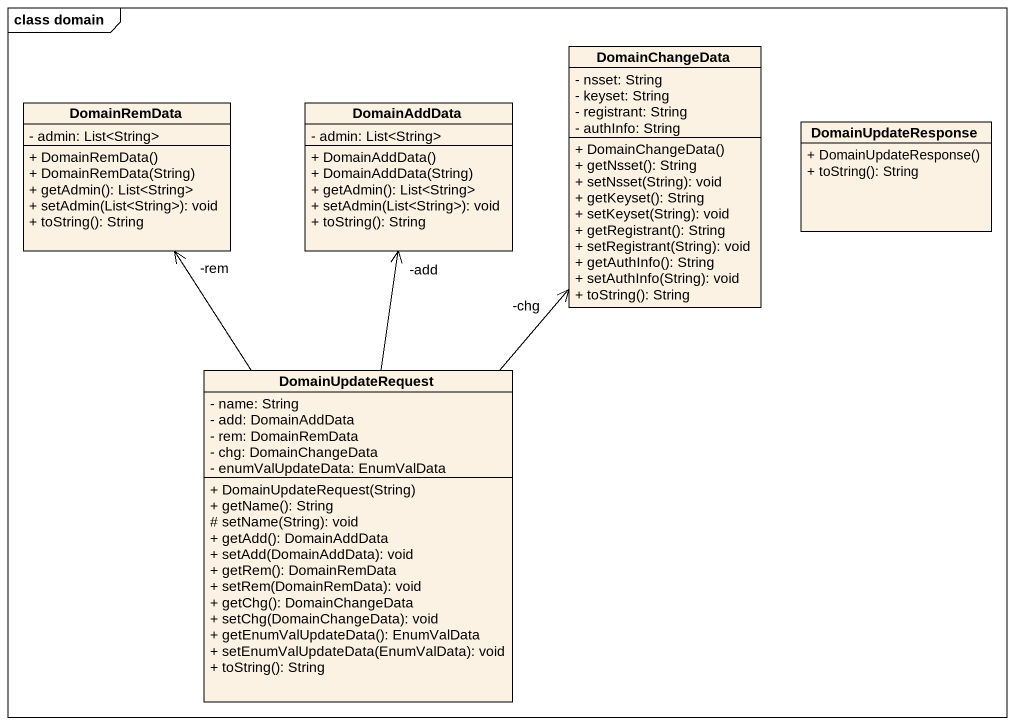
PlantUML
@startuml
mainframe class domain
hide circle
hide empty members
skinparam classAttributeIconSize 0
class DomainChangeData {
  - nsset: String
  - keyset: String
  - registrant: String
  - authInfo: String
  + DomainChangeData()
  + getNsset(): String
  + setNsset(String): void
  + getKeyset(): String
  + setKeyset(String): void
  + getRegistrant(): String
  + setRegistrant(String): void
  + getAuthInfo(): String
  + setAuthInfo(String): void
  + toString(): String
}
class DomainRemData {
  - admin: List<String>
  + DomainRemData()
  + DomainRemData(String)
  + getAdmin(): List<String>
  + setAdmin(List<String>): void
  + toString(): String
}
class DomainAddData {
  - admin: List<String>
  + DomainAddData()
  + DomainAddData(String)
  + getAdmin(): List<String>
  + setAdmin(List<String>): void
  + toString(): String
}
class DomainUpdateResponse {
  + DomainUpdateResponse()
  + toString(): String
}
class DomainUpdateRequest {
  - name: String
  - add: DomainAddData
  - rem: DomainRemData
  - chg: DomainChangeData
  - enumValUpdateData: EnumValData
  + DomainUpdateRequest(String)
  + getName(): String
  # setName(String): void
  + getAdd(): DomainAddData
  + setAdd(DomainAddData): void
  + getRem(): DomainRemData
  + setRem(DomainRemData): void
  + getChg(): DomainChangeData
  + setChg(DomainChangeData): void
  + getEnumValUpdateData(): EnumValData
  + setEnumValUpdateData(EnumValData): void
  + toString(): String
}
DomainUpdateRequest -up-> "-chg" DomainChangeData
DomainUpdateRequest -up-> "-rem" DomainRemData
DomainUpdateRequest -up-> "-add" DomainAddData
@enduml
